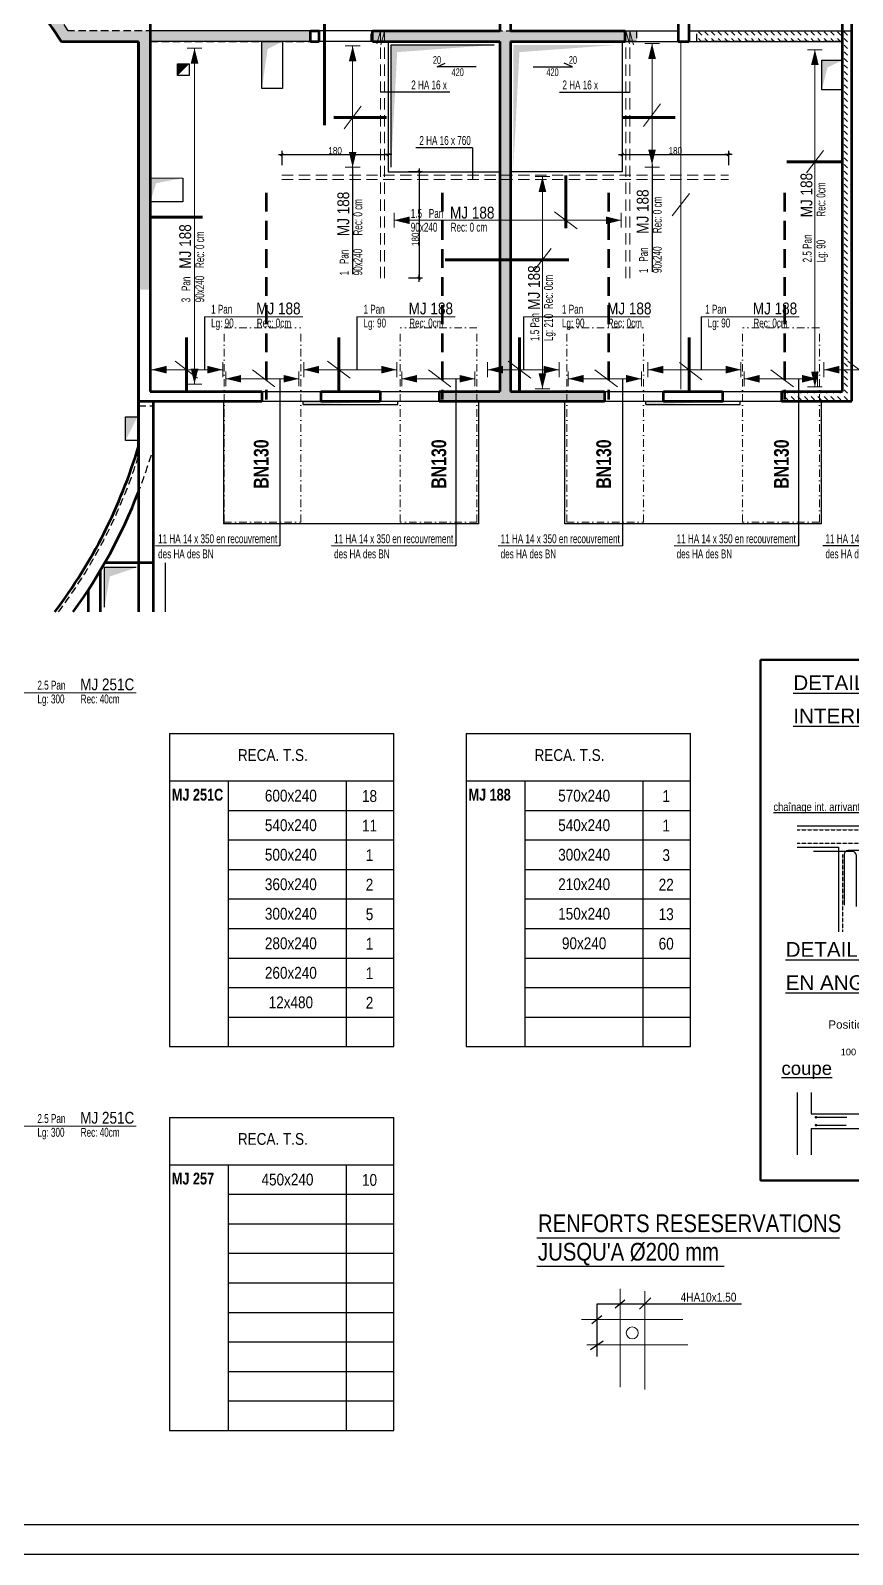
# Model space of a CAD drawing. Header units: millimetres. Extents: x 10483 to 17848, y -43633 to -39433.
# Drawn here: x 14753 to 16144, y -43633 to -41053 of the extents above; entities that cross this region are included whole.
import ezdxf
from ezdxf.enums import TextEntityAlignment as Align

# ---------------------------------------------------------------- set-up
doc = ezdxf.new("R2010")
doc.units = ezdxf.units.MM
for name, pattern in [('CACHE', [9.525, 6.35, -3.175]), ('CACHEX2', [19.05, 12.7, -6.35]), ('TIRETPTX2', [50.8, 25.4, -12.7, 0, -12.7])]:
    doc.linetypes.add(name, pattern=pattern)
for name, color, linetype in [('01-Cad  2', 1, 'Continuous'), ('01_arm', 50, 'Continuous'), ('01_ARMA_INF', 50, 'Continuous'), ('01_linteaux', 2, 'Continuous'), ('01_murs_sup', 2, 'CACHEX2'), ('01_poch_murs', 253, 'Continuous'), ('01_resv', 32, 'Continuous'), ('01_texte', 230, 'Continuous'), ('AA_COTES', 2, 'Continuous')]:
    doc.layers.add(name, color=color, linetype=linetype)
for name, color, linetype, lineweight in [('01_coupés', 2, 'Continuous', 50), ('01_murs_coup', 5, 'Continuous', 60), ('01_poutres', 2, 'Continuous', 18), ('01_tram_axes', 2, 'TIRETPTX2', 9)]:
    doc.layers.add(name, color=color, linetype=linetype, lineweight=lineweight)
doc.styles.add('impact', font='impact.ttf')
doc.styles.add('MATTE_TXT', font='arial.ttf')
doc.styles.add('michel-cote', font='ARIALN.TTF')
doc.styles.add('PATIO', font='ARIALN.TTF')
doc.styles.add('STYLE2', font='ARIALN.TTF')
doc.dimstyles.new('JB50res', dxfattribs={"dimscale": 0.1, "dimtxt": 120, "dimasz": 12, "dimexe": 0.1, "dimexo": 0.1, "dimgap": 0.09, "dimtad": 1, "dimdec": 1, "dimdsep": 46, "dimtxsty": 'STYLE2', "dimblk1": 'BOND_G', "dimblk2": 'BOND_D', "dimsah": 1, "dimcen": 1.5, "dimdle": 0.01, "dimse1": 1, "dimse2": 1, "dimclrd": 4, "dimclre": 2, "dimclrt": 6, "dimazin": 2, "dimtfac": 2.333333, "dimtdec": 1, "dimtix": 1, "dimtmove": 2, "dimatfit": 3, "dimldrblk": 'BOND_G', "dimfxl": 1, "dimtolj": 1, "dimtzin": 0, "dimarcsym": 0})
pattern_1 = [(135, (1486.9405, 7129.7074), (-11.2253202, 9e-16), [7.9375, -7.9375])]

# ---------------------------------------------------------------- blocks, each defined once
blk = doc.blocks.new('BOND_G')
at = {"layer": 'AA_COTES', "color": 0}
for p, q in [((5, 0), (-5, 0)), ((1.8, 1.8), (-1.8, -1.8)), ((0, -5), (0, 15))]:
    blk.add_line(p, q, dxfattribs=at)
blk = doc.blocks.new('BOND_D')
at = {"layer": 'AA_COTES', "color": 0}
for p, q in [((5, 0), (-5, 0)), ((-1.8, -1.8), (1.8, 1.8)), ((0, 5), (0, -15))]:
    blk.add_line(p, q, dxfattribs=at)
blk = doc.blocks.new('*D5456')
at = {"layer": '01_texte', "color": 4, "lineweight": -2, "ltscale": 200, "transparency": 16777216}
blk.add_line((15179.6, -41262.5), (15357.2, -41262.5), dxfattribs=at)
at = {"layer": 'Defpoints', "color": 0, "ltscale": 200, "transparency": 16777216}
for p in [(15358.4, -41262.5), (15178.4, -41285.7), (15358.4, -41285.7)]:
    blk.add_point(p, dxfattribs=at)
at = {"layer": '01_texte', "color": 4, "lineweight": -2, "ltscale": 200, "transparency": 16777216, "xscale": 1.2, "yscale": 1.2, "zscale": 1.2, "rotation": 180}
blk.add_blockref('BOND_G', (15178.4, -41262.5), dxfattribs=at)
at = {"layer": '01_texte', "color": 4, "lineweight": -2, "ltscale": 200, "transparency": 16777216, "xscale": 1.2, "yscale": 1.2, "zscale": 1.2}
blk.add_blockref('BOND_D', (15358.4, -41262.5), dxfattribs=at)
at = {"layer": '01_texte', "color": 6, "ltscale": 200, "transparency": 16777216, "insert": (15268.4, -41256.3), "char_height": 12, "attachment_point": 5, "style": 'STYLE2'}
blk.add_mtext('\\A1;180', dxfattribs=at)
blk = doc.blocks.new('*D5457')
at = {"layer": '01_texte', "color": 4, "lineweight": -2, "ltscale": 200, "transparency": 16777216}
blk.add_line((15755.6, -41262.5), (15933.2, -41262.5), dxfattribs=at)
at = {"layer": 'Defpoints', "color": 0, "ltscale": 200, "transparency": 16777216}
for p in [(15754.4, -41262.5), (15934.4, -41262.5), (15934.4, -41304.9)]:
    blk.add_point(p, dxfattribs=at)
at = {"layer": '01_texte', "color": 4, "lineweight": -2, "ltscale": 200, "transparency": 16777216, "xscale": 1.2, "yscale": 1.2, "zscale": 1.2, "rotation": 180}
blk.add_blockref('BOND_G', (15754.4, -41262.5), dxfattribs=at)
at = {"layer": '01_texte', "color": 4, "lineweight": -2, "ltscale": 200, "transparency": 16777216, "xscale": 1.2, "yscale": 1.2, "zscale": 1.2}
blk.add_blockref('BOND_D', (15934.4, -41262.5), dxfattribs=at)
at = {"layer": '01_texte', "color": 6, "ltscale": 200, "transparency": 16777216, "insert": (15844.4, -41256.3), "char_height": 12, "attachment_point": 5, "style": 'STYLE2'}
blk.add_mtext('\\A1;180', dxfattribs=at)
blk = doc.blocks.new('*D5458')
at = {"layer": '01_texte', "color": 4, "lineweight": -2, "ltscale": 200, "transparency": 16777216}
blk.add_line((15410.4, -41293.3), (15410.4, -41470.9), dxfattribs=at)
at = {"layer": 'Defpoints', "color": 0, "ltscale": 200, "transparency": 16777216}
for p in [(15427, -41292.1), (15352.1, -41472.1), (15410.4, -41472.1)]:
    blk.add_point(p, dxfattribs=at)
at = {"layer": '01_texte', "color": 4, "lineweight": -2, "ltscale": 200, "transparency": 16777216, "xscale": 1.2, "yscale": 1.2, "zscale": 1.2}
for name, p, rotation in [('BOND_G', (15410.4, -41292.1), 90), ('BOND_D', (15410.4, -41472.1), 270)]:
    blk.add_blockref(name, p, dxfattribs=dict(at, rotation=rotation))
at = {"layer": '01_texte', "color": 6, "ltscale": 200, "transparency": 16777216, "insert": (15404.2, -41406.2), "char_height": 12, "attachment_point": 5, "rotation": 90, "style": 'STYLE2'}
blk.add_mtext('\\A1;180', dxfattribs=at)

msp = doc.modelspace()

# ---------------------------------------------------------------- hatches: boundary and pattern name
at = {"layer": '01_murs_sup', "ltscale": 200}
h = msp.add_hatch(dxfattribs=at)
h.set_pattern_fill('DASH', color=256, scale=2.5, angle=135)
h.set_pattern_definition(pattern_1)
h.paths.add_polyline_path([(14955.43, -40454.13), (14935.47, -40454.13), (14935.47, -40875.13), (14955.47, -40875.13)])
h.paths.add_polyline_path([(15897.43, -40296.13), (15718.43, -40296.13), (15718.43, -40312.13), (15897.43, -40312.13)], flags=17)
h.paths.add_polyline_path([(16143.43, -40296.13), (15997.43, -40296.13), (15997.43, -40312.13), (16127.43, -40312.13), (16127.43, -40905.14), (15471.43, -40905.14), (15471.43, -40923.09), (16143.43, -40923.14)])
h.paths.add_polyline_path([(15778.85, -41053.18), (15329.43, -41053.18), (15329.43, -41071.13), (15547.43, -41071.13), (15547.43, -41664.13), (15444.43, -41664.13), (15444.43, -41680.13), (15724.43, -41680.13), (15724.43, -41664.13), (15565.43, -41664.13), (15565.43, -41071.13), (15778.85, -41071.09)])
h.paths.add_polyline_path([(17057.43, -40905.14), (16741.47, -40905.14), (16741.39, -40312.13), (16837.43, -40312.13), (16837.43, -40296.13), (16577.43, -40296.13), (16577.43, -40312.13), (16723.47, -40312.13), (16723.47, -40905.14), (16511.47, -40905.14), (16511.47, -40923.14), (17057.43, -40923.14)])
h = msp.add_hatch(dxfattribs=at)
h.set_pattern_fill('DASH', color=256, scale=2.5, angle=135)
h.set_pattern_definition(pattern_1)
h.paths.add_polyline_path([(15227.33, -41053.13), (14816.42, -41053.13, 0.2561511), (14069.86, -40643.81), (13786.34, -40643.81), (13786.34, -40496.41), (13766.34, -40496.41), (13766.34, -40663.81), (14069.86, -40663.81, -0.2587896), (14804.13, -41071.13), (14935.43, -41071.13), (14935.43, -41491.45), (14955.43, -41491.45), (14955.43, -41071.13), (15227.44, -41071.18)])
h = msp.add_hatch(dxfattribs=at)
h.set_pattern_fill('DASH', color=256, scale=2.5, angle=135)
h.set_pattern_definition(pattern_1)
h.paths.add_polyline_path([(16143.43, -41053.13), (15880.85, -41053.13), (15880.85, -41071.09), (16127.43, -41071.13), (16127.43, -41664.13), (16024.43, -41664.13), (16024.43, -41680.13), (16143.43, -41680.13)])

# ---------------------------------------------------------------- linework, layer by layer
at = {"layer": '01-Cad  2'}
for p, q in [((16798.3, -43583.32, 0.01), (10533.45, -43583.32, -0.3)), ((16798.3, -43633.32, 0.01), (10483.45, -43633.32, -0.3))]:
    msp.add_line(p, q, dxfattribs=at)
at = {"layer": '01_arm', "elevation": -0.05}
for points in [[(16151.05, -42535.96), (16151.05, -42449.77, 0.4026423), (16144.57, -42443.03), (16078.29, -42443.03)], [(16130.71, -42533.63), (16130.71, -42447.45, -0.4026423), (16137.2, -42440.7), (16203.47, -42440.7)]]:
    msp.add_lwpolyline(points, format="xyb", dxfattribs=at)
at = {"layer": '01_ARMA_INF', "linetype": 'CACHE', "lineweight": 0, "ltscale": 4, "const_width": 5, "flags": 128}
for points in [[(15250.23, -40763.13), (15250.23, -41213.13)], [(16033.11, -41274.9), (16125.89, -41274.9)], [(15454.54, -41440.81), (15664.54, -41440.81)], [(15016.55, -41572.5), (15016.55, -41662.5)], [(15274.62, -41572.5), (15274.62, -41662.5)], [(15580.47, -41572.5), (15580.47, -41662.5)], [(15867.76, -41572.5), (15867.76, -41662.5)]]:
    msp.add_lwpolyline(points, dxfattribs=at)
at = {"layer": '01_coupés', "elevation": -0.05}
msp.add_lwpolyline([(15988.85, -42118.32), (16665.47, -42118.32), (16665.47, -42999.97), (15988.85, -42999.97)], close=True, dxfattribs=at)
at = {"layer": '01_linteaux', "ltscale": 0.1}
for p, q in [((15226.43, -41053.13), (14955.43, -41053.13)), ((15331.43, -41053.13), (15241.43, -41053.13)), ((15759.43, -41053.13), (15849.43, -41053.13)), ((15867.43, -41053.13), (16127.43, -41053.13)), ((15226.43, -41071.13), (14955.43, -41071.13)), ((15331.43, -41071.13), (15241.43, -41071.13)), ((15358.43, -41071.13), (15358.43, -41292.13)), ((15754.43, -41071.13), (15754.43, -41292.13)), ((15759.43, -41071.13), (15849.43, -41071.13)), ((15867.43, -41071.13), (16127.43, -41071.13)), ((15358.43, -41292.13), (15547.43, -41292.13)), ((15754.43, -41292.13), (15565.43, -41292.13)), ((15144.43, -41664.13), (15244.43, -41664.13)), ((15344.43, -41664.13), (15444.43, -41664.13)), ((15724.43, -41664.13), (15824.43, -41664.13)), ((15924.43, -41664.13), (16024.43, -41664.13)), ((15079.43, -41680.13), (15079.43, -41888.13)), ((15144.43, -41680.13), (15244.43, -41680.13)), ((15214.43, -41686.13), (15214.43, -41680.13)), ((15214.43, -41686.13), (15374.43, -41686.13)), ((15343.96, -41680.13), (15243.96, -41680.13)), ((15344.43, -41680.13), (15444.43, -41680.13)), ((15374.43, -41686.13), (15374.43, -41680.13)), ((15511.43, -41888.13), (15511.43, -41680.13)), ((15657.43, -41888.13), (15657.43, -41680.13)), ((15724.43, -41680.13), (15824.43, -41680.13)), ((15794.43, -41686.13), (15794.43, -41680.13)), ((15794.43, -41686.13), (15954.43, -41686.13)), ((15924.96, -41680.13), (15824.96, -41680.13)), ((15924.43, -41680.13), (16024.43, -41680.13)), ((15954.43, -41686.13), (15954.43, -41680.13)), ((16091.43, -41680.13), (16091.43, -41888.13)), ((15511.43, -41888.13), (15079.43, -41888.13)), ((16091.43, -41888.13), (15657.43, -41888.13))]:
    msp.add_line(p, q, dxfattribs=at)
at = {"layer": '01_linteaux', "linetype": 'Continuous', "ltscale": 0.05}
msp.add_line((14980.43, -41954.13), (14980.43, -42037.22), dxfattribs=at)
at = {"layer": '01_linteaux', "color": 253}
for p, q in [((14877.35, -41962.14), (14877.35, -42029.38)), ((14931.57, -41962.14), (14877.35, -41962.14))]:
    msp.add_line(p, q, dxfattribs=at)
at = {"layer": '01_linteaux', "linetype": 'CACHEX2', "lineweight": 0, "ltscale": 2, "const_width": 5, "flags": 128}
for points in [[(15265.78, -41200.05), (15355.78, -41200.05)], [(15754.43, -41200.05), (15844.43, -41200.05)], [(15658.94, -41297.86), (15658.94, -41387.86)], [(14954.14, -41368.52), (15044.14, -41368.52)]]:
    msp.add_lwpolyline(points, dxfattribs=at)
at = {"layer": '01_linteaux', "ltscale": 0.1}
for points in [[(15214.43, -41686.13), (15214.43, -41680.13), (15374.43, -41680.13)], [(15794.43, -41686.13), (15794.43, -41680.13), (15954.43, -41680.13)]]:
    msp.add_solid(points, dxfattribs=at)
at = {"layer": '01_linteaux', "color": 253}
for points in [[(14931.57, -41962.14), (14877.35, -41962.14), (14887, -41977.11)], [(14877.35, -41962.14), (14877.35, -42032.01), (14887, -41977.11)]]:
    msp.add_solid(points, dxfattribs=at)
at = {"layer": '01_murs_coup', "ltscale": 0.1}
for p, q in [((16143.43, -41680.13), (16143.43, -40296.13)), ((14955.43, -40923.08), (14955.43, -41664.13)), ((14955.43, -40923.13), (14955.43, -41664.13)), ((15547.43, -40923.13), (15547.43, -41053.13)), ((15565.43, -40923.13), (15565.43, -41053.13)), ((15849.43, -40923.13), (15849.43, -41071.13)), ((15867.43, -40923.13), (15867.43, -41071.13)), ((16127.43, -41664.13), (16127.43, -40923.13)), ((15226.43, -41053.13), (15241.43, -41053.13)), ((15226.43, -41071.13), (15226.43, -41053.13)), ((15241.43, -41071.13), (15241.43, -41053.13)), ((15331.43, -41053.13), (15547.43, -41053.13)), ((15331.43, -41071.13), (15331.43, -41053.13)), ((15565.43, -41053.13), (15759.43, -41053.13)), ((15759.43, -41071.13), (15759.43, -41053.13)), ((15759.43, -41071.13), (15759.43, -41053.13)), ((14935.43, -41072.13), (14804.83, -41072.13)), ((14935.43, -41072.13), (14804.83, -41072.13)), ((14935.43, -41072.13), (14935.43, -41680.13)), ((14935.43, -41774.1), (14935.43, -41072.13)), ((15226.43, -41071.13), (15241.43, -41071.13)), ((15331.43, -41071.13), (15547.43, -41071.13)), ((15547.43, -41071.13), (15547.43, -41664.13)), ((15565.43, -41071.13), (15565.43, -41664.13)), ((15565.43, -41071.13), (15759.43, -41071.13)), ((15849.43, -41071.13), (15867.43, -41071.13)), ((14955.43, -41664.13), (15144.43, -41664.13)), ((15144.43, -41664.13), (15144.43, -41680.13)), ((15244.43, -41664.13), (15344.43, -41664.13)), ((15244.43, -41664.13), (15244.43, -41680.13)), ((15344.43, -41664.13), (15344.43, -41680.13)), ((15444.43, -41664.13), (15547.43, -41664.13)), ((15444.43, -41664.13), (15444.43, -41680.13)), ((15565.43, -41664.13), (15724.43, -41664.13)), ((15724.43, -41664.13), (15724.43, -41680.13)), ((15824.43, -41664.13), (15924.43, -41664.13)), ((15824.43, -41680.13), (15824.43, -41664.13)), ((15924.43, -41664.13), (15924.43, -41680.13)), ((16024.43, -41664.13), (16127.43, -41664.13)), ((16024.43, -41664.13), (16024.43, -41680.13)), ((14935.43, -41680.13), (15144.43, -41680.13)), ((14935.43, -41680.13), (14935.43, -42037.22)), ((14960.43, -41680.13), (14960.43, -42037.22)), ((15244.43, -41680.13), (15344.43, -41680.13)), ((15444.43, -41680.13), (15724.43, -41680.13)), ((15824.43, -41680.13), (15924.43, -41680.13)), ((15825.43, -41680.13), (15925.43, -41680.13)), ((16024.43, -41680.13), (16143.43, -41680.13)), ((14935.43, -41954.13), (14878.32, -41954.13)), ((14960.43, -41954.13), (14935.43, -41954.13)), ((14870.43, -41967.74), (14870.43, -42037.22)), ((14850.43, -41999.99), (14850.43, -42037.22))]:
    msp.add_line(p, q, dxfattribs=at)
at = {"layer": '01_murs_coup', "linetype": 'CACHE', "ltscale": 5}
for p, q in [((15151.37, -41327.51), (15151.37, -41677.51)), ((15449.37, -41327.51), (15449.37, -41677.51)), ((15731.37, -41327.51), (15731.37, -41677.51)), ((16029.37, -41327.51), (16029.37, -41677.51))]:
    msp.add_line(p, q, dxfattribs=at)
at = {"layer": '01_murs_coup', "ltscale": 0.1}
for centre, radius, start, end in [((14069.93, -41529.3), 865.5, 31.88506, 90), ((14086.42, -41503.8), 886, 322.98266, 343.38543), ((14086.42, -41503.8), 911, 324.15924, 338.7414)]:
    msp.add_arc(centre, radius, start, end, dxfattribs=at)
at = {"layer": '01_murs_sup'}
for p, q in [((15227.33, -41053.13), (14816.42, -41053.13)), ((15227.44, -41071.18), (15227.33, -41053.13)), ((15329.43, -41071.13), (15329.43, -41053.18)), ((15329.43, -41053.18), (15778.85, -41053.18)), ((15778.85, -41053.18), (15778.85, -41071.09)), ((15880.85, -41053.13), (16143.43, -41053.13)), ((15880.85, -41071.09), (15880.85, -41053.18)), ((16143.43, -41053.13), (16143.43, -41680.13)), ((14804.13, -41071.13), (14935.43, -41071.13)), ((14935.43, -41071.13), (14935.43, -41680.13)), ((14955.43, -41071.13), (15227.44, -41071.18)), ((14955.43, -41071.13), (14955.43, -41664.13)), ((15547.43, -41071.13), (15329.43, -41071.13)), ((15547.43, -41664.13), (15547.43, -41071.13)), ((15778.85, -41071.09), (15565.43, -41071.13)), ((15565.43, -41071.13), (15565.43, -41664.13)), ((16127.43, -41071.13), (15880.85, -41071.09)), ((16127.43, -41664.13), (16127.43, -41071.13)), ((15144.43, -41664.13), (14955.43, -41664.13)), ((15144.43, -41664.13), (15144.43, -41680.13)), ((15444.43, -41680.13), (15444.43, -41664.13)), ((15444.43, -41664.13), (15547.43, -41664.13)), ((15565.43, -41664.13), (15724.43, -41664.13)), ((15724.43, -41664.13), (15724.43, -41680.13)), ((16024.43, -41680.13), (16024.43, -41664.13)), ((16024.43, -41664.13), (16127.43, -41664.13)), ((14935.35, -41774.1), (14935.35, -41688.13)), ((14935.35, -41688.13), (14960.43, -41688.13)), ((15144.43, -41680.13), (14935.43, -41680.13)), ((15724.43, -41680.13), (15444.43, -41680.13)), ((16143.43, -41680.13), (16024.43, -41680.13))]:
    msp.add_line(p, q, dxfattribs=at)
for centre, radius, start, end in [((14069.86, -41529.3), 885.5, 32.53016, 90), ((14069.86, -41529.3), 865.5, 31.96306, 90), ((14086.34, -41503.8), 891, 323.22473, 342.3403), ((14086.34, -41503.8), 911, 324.15924, 343.63495)]:
    msp.add_arc(centre, radius, start, end, dxfattribs=at)
at = {"layer": '01_poch_murs', "ltscale": 200}
for p, q in [((15363.21, -41284.15), (15363.21, -41077.18)), ((15363.21, -41077.18), (15537.55, -41077.18))]:
    msp.add_line(p, q, dxfattribs=at)
for points in [[(15363.21, -41284.15), (15363.21, -41077.18), (15373.46, -41089.32)], [(15363.21, -41077.18), (15537.55, -41077.18), (15373.46, -41089.32)], [(15570.21, -41284.15), (15570.21, -41077.17), (15580.46, -41089.32)], [(15570.21, -41077.17), (15744.55, -41077.18), (15580.46, -41089.32)]]:
    msp.add_solid(points, dxfattribs=at)
at = {"layer": '01_poutres'}
for p, q in [((15751.1, -43183.54, -0.05), (15751.1, -43349.91, -0.05)), ((15792.71, -43187.32, -0.05), (15792.71, -43353.69, -0.05)), ((15685.53, -43235.21, -0.05), (15857.02, -43235.21, -0.05)), ((15694.36, -43278.07, -0.05), (15865.84, -43278.07, -0.05))]:
    msp.add_line(p, q, dxfattribs=at)
msp.add_circle((15771.44, -43258.05, -0.05), 10, dxfattribs=at)
at = {"layer": '01_resv', "ltscale": 200}
for p, q in [((15144.43, -41071.13), (15179.43, -41071.13)), ((15144.43, -41151.13), (15144.43, -41071.13)), ((15179.43, -41071.13), (15179.43, -41151.13)), ((15001.28, -41129.13), (15001.28, -41109.13)), ((15001.28, -41109.13), (15021.28, -41109.13)), ((15021.28, -41109.13), (15021.28, -41129.13)), ((16092.43, -41153.13), (16092.43, -41103.13)), ((16092.43, -41103.13), (16127.43, -41103.13)), ((16127.43, -41103.13), (16127.43, -41153.13)), ((15021.28, -41129.13), (15001.28, -41129.13)), ((15179.43, -41151.13), (15144.43, -41151.13)), ((16127.43, -41153.13), (16092.43, -41153.13)), ((14955.43, -41302.13), (15010.43, -41302.63)), ((14955.43, -41342.63), (14955.43, -41302.13)), ((15010.43, -41302.63), (15010.43, -41342.63)), ((15010.43, -41342.63), (14955.43, -41342.63)), ((14913.61, -41747.13), (14913.61, -41707.13)), ((14913.61, -41707.13), (14933.61, -41707.13)), ((14933.61, -41707.13), (14933.61, -41747.13)), ((14933.61, -41747.13), (14913.61, -41747.13))]:
    msp.add_line(p, q, dxfattribs=at)
for points in [[(15144.43, -41151.13), (15144.43, -41071.13), (15154.13, -41083.9)], [(15144.43, -41071.13), (15179.43, -41071.13), (15154.13, -41083.9)], [(15001.28, -41129.13), (15001.28, -41109.13), (15021.28, -41109.13)], [(16092.43, -41153.13), (16092.43, -41103.13), (16102.08, -41115.23)], [(16092.43, -41103.13), (16127.43, -41103.13), (16102.08, -41115.23)], [(14955.43, -41342.63), (14955.43, -41302.13), (14965.28, -41311.3)], [(14955.43, -41302.13), (15010.43, -41302.63), (14965.28, -41311.3)], [(14913.61, -41747.13), (14913.61, -41707.13), (14933.61, -41707.13)]]:
    msp.add_solid(points, dxfattribs=at)
at = {"layer": '01_texte', "linetype": 'Continuous', "lineweight": 0}
for p, q in [((15345.12, -41053.98), (15339.01, -41075.41)), ((15352.09, -41054.34), (15345.97, -41076.93)), ((15760.42, -41053.98), (15766.54, -41075.41)), ((15767.39, -41054.34), (15773.5, -41076.93)), ((15042.81, -41082.53), (15017.85, -41082.53)), ((15030.33, -41082.53), (15030.33, -41651.37)), ((15310.56, -41078.65), (15285.6, -41078.65)), ((15298.08, -41078.65), (15298.08, -41284.25)), ((15817.47, -41074.71), (15792.51, -41074.71)), ((15804.99, -41074.71), (15804.99, -41280.31)), ((15853.63, -41660), (15853.63, -41074.24)), ((16068.27, -41085.17), (16093.23, -41085.17)), ((16080.75, -41656.21), (16080.75, -41085.17)), ((15283.58, -41219.09), (15312.59, -41181.02)), ((15790.49, -41215.15), (15819.5, -41177.08)), ((16066.25, -41293.93), (16095.26, -41255.86)), ((15310.56, -41284.25), (15285.6, -41284.25)), ((15817.47, -41284.25), (15792.51, -41284.25)), ((15606.92, -41299.96), (15631.88, -41299.96)), ((15619.4, -41659.37), (15619.4, -41299.96)), ((15839.13, -41366.69), (15868.14, -41328.62)), ((15368.49, -41386.53), (15368.49, -41361.57)), ((15639.91, -41359.54), (15677.98, -41388.55)), ((15752.92, -41386.53), (15752.92, -41361.57)), ((15752.92, -41374.05), (15368.49, -41374.05)), ((15604.9, -41459.85), (15633.91, -41421.78)), ((15047.25, -41537.7), (15213.53, -41537.7)), ((15305.33, -41537.7), (15471.61, -41537.7)), ((15587.17, -41537.7), (15801.04, -41537.7)), ((15888.09, -41537.7), (16054.37, -41537.7)), ((14957.06, -41614.51), (14957.06, -41639.47)), ((14997.51, -41612.49), (15035.58, -41641.49)), ((15078.01, -41614.51), (15078.01, -41639.47)), ((15215.13, -41614.51), (15215.13, -41639.47)), ((15255.59, -41612.49), (15293.66, -41641.49)), ((15372.82, -41614.51), (15372.82, -41639.47)), ((15526.57, -41614.51), (15526.57, -41639.47)), ((15561.43, -41612.49), (15599.5, -41641.49)), ((15647.52, -41614.51), (15647.52, -41639.47)), ((15797.9, -41614.51), (15797.9, -41639.47)), ((15851.38, -41615.13), (15889.45, -41644.14)), ((15955.58, -41614.51), (15955.58, -41639.47)), ((16096.13, -41614.51), (16096.13, -41639.47)), ((16136.59, -41612.49), (16174.66, -41641.49)), ((14957.06, -41626.99), (15078.01, -41626.99)), ((15042.81, -41651.37), (15017.85, -41651.37)), ((15083.2, -41629.88), (15083.2, -41654.84)), ((15083.2, -41642.36), (15207.13, -41642.36)), ((15128.24, -41627.31), (15166.31, -41656.32)), ((15207.13, -41629.88), (15207.13, -41654.84)), ((15215.13, -41626.99), (15372.82, -41626.99)), ((15381.2, -41629.88), (15381.2, -41654.84)), ((15381.2, -41642.36), (15505.13, -41642.36)), ((15426.24, -41627.31), (15464.31, -41656.32)), ((15505.13, -41629.88), (15505.13, -41654.84)), ((15526.57, -41626.99), (15647.52, -41626.99)), ((15663.2, -41629.88), (15663.2, -41654.84)), ((15663.2, -41642.36), (15787.13, -41642.36)), ((15708.24, -41627.31), (15746.31, -41656.32)), ((15787.13, -41629.88), (15787.13, -41654.84)), ((15797.9, -41626.99), (15955.58, -41626.99)), ((15961.2, -41629.88), (15961.2, -41654.84)), ((15961.2, -41642.36), (16085.13, -41642.36)), ((16006.24, -41627.31), (16044.31, -41656.32)), ((16085.13, -41629.88), (16085.13, -41654.84)), ((16096.13, -41626.99), (16201.24, -41626.99)), ((15606.92, -41659.37), (15631.88, -41659.37)), ((16068.27, -41656.21), (16093.23, -41656.21)), ((14655.87, -42174.3), (14931.35, -42174.3)), ((14655.87, -42908.08), (14931.35, -42908.08))]:
    msp.add_line(p, q, dxfattribs=at)
at = {"layer": '01_texte', "linetype": 'CACHE', "lineweight": 0, "ltscale": 3}
for p, q in [((15345.14, -41472.13), (15345.12, -41053.98)), ((15352.11, -41472.13), (15352.09, -41054.34)), ((15760.44, -41472.13), (15760.42, -41053.98)), ((15767.41, -41472.13), (15767.39, -41054.34)), ((15178.43, -41297.48), (15934.43, -41297.48)), ((15178.43, -41304.86), (15934.43, -41304.85))]:
    msp.add_line(p, q, dxfattribs=at)
at = {"layer": '01_texte'}
for p, q in [((15441.07, -41114), (15454.89, -41108.17)), ((15670.07, -41114), (15656.25, -41108.17)), ((15507.16, -41114), (15441.07, -41114)), ((15603.98, -41114), (15670.07, -41114)), ((16050.57, -42399.27, -0.05), (16223.17, -42399.27, -0.05)), ((16050.57, -42435.27, -0.05), (16120.63, -42435.27, -0.05)), ((16120.63, -42435.27, -0.05), (16120.63, -42578.68, -0.05)), ((16050.43, -42850.9, -0.05), (16050.43, -42956.69, -0.05)), ((16074.68, -42850.9, -0.05), (16074.68, -42887.27, -0.05)), ((16074.68, -42887.27, -0.05), (16155.52, -42887.27, -0.05)), ((16074.68, -42911.88, -0.05), (16155.52, -42911.88, -0.05)), ((16074.68, -42911.88, -0.05), (16074.68, -42956.69, -0.05)), ((16082.61, -42892.87, -0.05), (16134.79, -42892.87, -0.05)), ((16082.61, -42906.27, -0.05), (16133.89, -42906.27, -0.05))]:
    msp.add_line(p, q, dxfattribs=at)
at = {"layer": '01_texte', "ltscale": 5}
for p, q in [((15462.57, -41157.05), (15345.13, -41157.05)), ((15648.57, -41157.05), (15767.39, -41157.05)), ((15501.11, -41251.08), (15404.85, -41251.08)), ((14964.39, -41924.47), (15174.77, -41925.01)), ((15262.39, -41924.47), (15472.77, -41925.01)), ((15544.39, -41924.47), (15754.77, -41925.01)), ((15842.39, -41924.47), (16052.77, -41925.01)), ((16094.4, -41924.47), (16304.77, -41925.01))]:
    msp.add_line(p, q, dxfattribs=at)
at = {"layer": '01_texte', "ltscale": 200}
for p, q in [((15501.11, -41251.08), (15501.11, -41304.86)), ((15298.08, -41284.25), (15298.08, -41465.27)), ((15804.99, -41280.31), (15804.99, -41461.33)), ((15047.25, -41537.7), (15047.25, -41626.99)), ((15305.33, -41537.7), (15305.33, -41626.99)), ((15587.17, -41537.7), (15587.17, -41626.99)), ((15888.09, -41537.7), (15888.09, -41626.99)), ((15174.77, -41642.36), (15174.77, -41925.01)), ((15472.77, -41642.36), (15472.77, -41925.01)), ((15754.77, -41642.36), (15754.77, -41925.01)), ((16052.77, -41642.36), (16052.77, -41925.01))]:
    msp.add_line(p, q, dxfattribs=at)
at = {"layer": '01_texte', "ltscale": 30}
for p, q in [((14987.73, -42243.31), (15367.73, -42243.31)), ((14987.73, -42243.31), (14987.73, -42773.31)), ((15367.73, -42323.31), (15367.73, -42243.31)), ((15490.06, -42243.31), (15870.06, -42243.31)), ((15490.06, -42243.31), (15490.06, -42773.31)), ((15870.06, -42323.31), (15870.06, -42243.31)), ((14987.73, -42323.31), (15367.73, -42323.31)), ((15087.73, -42773.31), (15087.73, -42323.31)), ((15287.73, -42773.31), (15287.73, -42323.31)), ((15367.73, -42773.31), (15367.73, -42323.31)), ((15490.06, -42323.31), (15870.06, -42323.31)), ((15590.06, -42773.31), (15590.06, -42323.31)), ((15790.06, -42773.31), (15790.06, -42323.31)), ((15870.06, -42773.31), (15870.06, -42323.31)), ((15087.73, -42373.31), (15367.73, -42373.31)), ((15590.06, -42373.31), (15870.06, -42373.31)), ((15087.73, -42423.31), (15367.73, -42423.31)), ((15590.06, -42423.31), (15870.06, -42423.31)), ((15087.73, -42773.31), (15087.73, -42473.31)), ((15087.73, -42473.31), (15367.73, -42473.31)), ((15287.73, -42773.31), (15287.73, -42473.31)), ((15367.73, -42773.31), (15367.73, -42473.31)), ((15590.06, -42773.31), (15590.06, -42473.31)), ((15590.06, -42473.31), (15870.06, -42473.31)), ((15790.06, -42773.31), (15790.06, -42473.31)), ((15870.06, -42773.31), (15870.06, -42473.31)), ((15087.73, -42523.31), (15367.73, -42523.31)), ((15590.06, -42523.31), (15870.06, -42523.31)), ((15087.73, -42573.31), (15367.73, -42573.31)), ((15590.06, -42573.31), (15870.06, -42573.31)), ((15087.73, -42623.31), (15367.73, -42623.31)), ((15590.06, -42623.31), (15870.06, -42623.31)), ((15087.73, -42673.31), (15367.73, -42673.31)), ((15590.06, -42673.31), (15870.06, -42673.31)), ((15087.73, -42723.31), (15367.73, -42723.31)), ((15590.06, -42723.31), (15870.06, -42723.31)), ((14987.73, -42773.31), (15367.73, -42773.31)), ((15087.73, -42773.31), (15367.73, -42773.31)), ((15490.06, -42773.31), (15870.06, -42773.31)), ((15590.06, -42773.31), (15870.06, -42773.31)), ((14987.73, -42893.3), (15367.73, -42893.3)), ((14987.73, -42893.3), (14987.73, -43423.3)), ((15367.73, -42973.3), (15367.73, -42893.3)), ((14987.73, -42973.3), (15367.73, -42973.3)), ((15087.73, -43423.3), (15087.73, -42973.3)), ((15287.73, -43423.3), (15287.73, -42973.3)), ((15367.73, -43423.3), (15367.73, -42973.3)), ((15087.73, -43023.3), (15367.73, -43023.3)), ((15087.73, -43073.3), (15367.73, -43073.3)), ((15610.19, -43097.03, -0.05), (16122.46, -43097.03, -0.05)), ((15087.73, -43423.3), (15087.73, -43123.3)), ((15087.73, -43123.3), (15367.73, -43123.3)), ((15287.73, -43423.3), (15287.73, -43123.3)), ((15367.73, -43423.3), (15367.73, -43123.3)), ((15610.19, -43145.19, -0.05), (15927.22, -43145.19, -0.05)), ((15087.73, -43173.3), (15367.73, -43173.3)), ((15802.8, -43198.72, -0.05), (15783.88, -43217.62, -0.05)), ((15087.73, -43223.3), (15367.73, -43223.3)), ((15712.13, -43298.29, -0.05), (15712.13, -43208.8, -0.05)), ((15712.13, -43208.8, -0.05), (15956.54, -43208.8, -0.05)), ((15758.78, -43202.5, -0.05), (15742.39, -43216.36, -0.05)), ((15719.7, -43228.97, -0.05), (15703.3, -43242.83, -0.05)), ((15087.73, -43273.3), (15367.73, -43273.3)), ((15722.22, -43271.82, -0.05), (15700.78, -43286.94, -0.05)), ((15087.73, -43323.3), (15367.73, -43323.3)), ((15087.73, -43373.3), (15367.73, -43373.3)), ((14987.73, -43423.3), (15367.73, -43423.3)), ((15087.73, -43423.3), (15367.73, -43423.3))]:
    msp.add_line(p, q, dxfattribs=at)
at = {"layer": '01_texte', "linetype": 'CACHE', "ltscale": 0.03}
for p, q in [((16050.57, -42406.02, -0.05), (16223.17, -42406.02, -0.05)), ((16050.57, -42428.52, -0.05), (16223.17, -42428.52, -0.05)), ((16127.38, -42448.1, -0.05), (16127.38, -42578.68, -0.05))]:
    msp.add_line(p, q, dxfattribs=at)
at = {"layer": '01_texte', "const_width": 2.25, "elevation": -0.05}
for points in [[(16081.49, -42892.87, 1), (16083.74, -42892.87, 1)], [(16081.49, -42906.27, -1), (16083.74, -42906.27, -1)]]:
    msp.add_lwpolyline(points, format="xyb", close=True, dxfattribs=at)
at = {"layer": '01_texte', "linetype": 'Continuous', "lineweight": 0}
for points in [[(15030.33, -41082.53), (15023.87, -41108.62), (15030.33, -41108.62)], [(15030.33, -41082.53), (15036.79, -41108.62), (15030.33, -41108.62)], [(15298.08, -41078.65), (15291.62, -41104.74), (15298.08, -41104.74)], [(15298.08, -41078.65), (15304.54, -41104.74), (15298.08, -41104.74)], [(15804.99, -41074.71), (15798.53, -41100.8), (15804.99, -41100.8)], [(15804.99, -41074.71), (15811.45, -41100.8), (15804.99, -41100.8)], [(16080.75, -41085.17), (16074.29, -41111.26), (16080.75, -41111.26)], [(16080.75, -41085.17), (16087.21, -41111.26), (16080.75, -41111.26)], [(15298.08, -41284.25), (15291.62, -41258.15), (15298.08, -41258.15)], [(15298.08, -41284.25), (15304.54, -41258.15), (15298.08, -41258.15)], [(15804.99, -41280.31), (15798.53, -41254.21), (15804.99, -41254.21)], [(15804.99, -41280.31), (15811.45, -41254.21), (15804.99, -41254.21)], [(15619.4, -41299.96), (15612.94, -41326.06), (15619.4, -41326.06)], [(15619.4, -41299.96), (15625.86, -41326.06), (15619.4, -41326.06)], [(15368.49, -41374.05), (15394.59, -41367.59), (15394.59, -41374.05)], [(15752.92, -41374.05), (15726.83, -41367.59), (15726.83, -41374.05)], [(15368.49, -41374.05), (15394.59, -41380.51), (15394.59, -41374.05)], [(15752.92, -41374.05), (15726.83, -41380.51), (15726.83, -41374.05)], [(14957.06, -41626.99), (14983.15, -41620.53), (14983.15, -41626.99)], [(15030.33, -41651.37), (15023.87, -41625.27), (15030.33, -41625.27)], [(15030.33, -41651.37), (15036.79, -41625.27), (15030.33, -41625.27)], [(15078.01, -41626.99), (15051.91, -41620.53), (15051.91, -41626.99)], [(15215.13, -41626.99), (15241.23, -41620.53), (15241.23, -41626.99)], [(15372.82, -41626.99), (15346.72, -41620.53), (15346.72, -41626.99)], [(15526.57, -41626.99), (15552.67, -41620.53), (15552.67, -41626.99)], [(15647.52, -41626.99), (15621.43, -41620.53), (15621.43, -41626.99)], [(15797.9, -41626.99), (15823.99, -41620.53), (15823.99, -41626.99)], [(15955.58, -41626.99), (15929.49, -41620.53), (15929.49, -41626.99)], [(16096.13, -41626.99), (16122.23, -41620.53), (16122.23, -41626.99)], [(14957.06, -41626.99), (14983.15, -41633.45), (14983.15, -41626.99)], [(15078.01, -41626.99), (15051.91, -41633.45), (15051.91, -41626.99)], [(15083.2, -41642.36), (15109.29, -41635.9), (15109.29, -41642.36)], [(15083.2, -41642.36), (15109.29, -41648.82), (15109.29, -41642.36)], [(15207.13, -41642.36), (15181.03, -41635.9), (15181.03, -41642.36)], [(15207.13, -41642.36), (15181.03, -41648.82), (15181.03, -41642.36)], [(15215.13, -41626.99), (15241.23, -41633.45), (15241.23, -41626.99)], [(15372.82, -41626.99), (15346.72, -41633.45), (15346.72, -41626.99)], [(15381.2, -41642.36), (15407.29, -41635.9), (15407.29, -41642.36)], [(15381.2, -41642.36), (15407.29, -41648.82), (15407.29, -41642.36)], [(15505.13, -41642.36), (15479.03, -41635.9), (15479.03, -41642.36)], [(15505.13, -41642.36), (15479.03, -41648.82), (15479.03, -41642.36)], [(15526.57, -41626.99), (15552.67, -41633.45), (15552.67, -41626.99)], [(15619.4, -41659.37), (15612.94, -41633.27), (15619.4, -41633.27)], [(15619.4, -41659.37), (15625.86, -41633.27), (15619.4, -41633.27)], [(15647.52, -41626.99), (15621.43, -41633.45), (15621.43, -41626.99)], [(15663.2, -41642.36), (15689.29, -41635.9), (15689.29, -41642.36)], [(15663.2, -41642.36), (15689.29, -41648.82), (15689.29, -41642.36)], [(15787.13, -41642.36), (15761.03, -41635.9), (15761.03, -41642.36)], [(15787.13, -41642.36), (15761.03, -41648.82), (15761.03, -41642.36)], [(15797.9, -41626.99), (15823.99, -41633.45), (15823.99, -41626.99)], [(15955.58, -41626.99), (15929.49, -41633.45), (15929.49, -41626.99)], [(15961.2, -41642.36), (15987.29, -41635.9), (15987.29, -41642.36)], [(15961.2, -41642.36), (15987.29, -41648.82), (15987.29, -41642.36)], [(16085.13, -41642.36), (16059.03, -41635.9), (16059.03, -41642.36)], [(16085.13, -41642.36), (16059.03, -41648.82), (16059.03, -41642.36)], [(16080.75, -41656.21), (16074.29, -41630.11), (16080.75, -41630.11)], [(16080.75, -41656.21), (16087.21, -41630.11), (16080.75, -41630.11)], [(16096.13, -41626.99), (16122.23, -41633.45), (16122.23, -41626.99)]]:
    msp.add_solid(points, dxfattribs=at)
at = {"layer": '01_tram_axes', "ltscale": 0.5}
for p, q in [((15080.43, -41556.13), (15210.43, -41556.13)), ((15080.43, -41885.13), (15080.43, -41556.13)), ((15210.43, -41885.13), (15210.43, -41556.13)), ((15508.43, -41556.13), (15378.43, -41556.13)), ((15378.43, -41885.13), (15378.43, -41556.13)), ((15508.43, -41885.13), (15508.43, -41556.13)), ((15660.43, -41556.13), (15790.43, -41556.13)), ((15660.43, -41885.13), (15660.43, -41556.13)), ((15790.43, -41885.13), (15790.43, -41556.13)), ((16088.43, -41556.13), (15958.43, -41556.13)), ((15958.43, -41885.13), (15958.43, -41556.13)), ((16088.43, -41885.13), (16088.43, -41556.13)), ((15080.43, -41885.13), (15210.43, -41885.13)), ((15508.43, -41885.13), (15378.43, -41885.13)), ((15660.43, -41885.13), (15790.43, -41885.13)), ((16088.43, -41885.13), (15958.43, -41885.13))]:
    msp.add_line(p, q, dxfattribs=at)

# ---------------------------------------------------------------- texts
at = {"layer": '01_texte', "ltscale": 5, "style": 'PATIO', "width": 0.8}
for s, height, p in [('20', 13, (15433.97, -41109.05)), ('20', 13, (15664.18, -41109.05)), ('420', 13, (15465.58, -41129.8)), ('420', 13, (15626.13, -41129.8)), ('2 HA 16 x', 15, (15397.24, -41152.35)), ('2 HA 16 x', 15, (15653.24, -41152.35)), ('2 HA 16 x 760', 15, (15411.03, -41246.37)), ('1.5   Pan', 15, (15396.46, -41369.92)), ('90x240', 15, (15396.46, -41393.25)), ('Rec: 0 cm', 15, (15463.96, -41393.25)), ('1 Pan', 15, (15058.36, -41532.16)), ('1 Pan', 15, (15316.44, -41532.16)), ('1 Pan', 15, (15652.46, -41532.16)), ('1 Pan', 15, (15894.95, -41532.16)), ('Lg: 90', 15, (15058.36, -41555.5)), ('Rec: 0cm', 15, (15135.76, -41555.5)), ('Lg: 90', 15, (15316.44, -41555.5)), ('Rec: 0cm', 15, (15393.83, -41555.5)), ('Lg: 90', 15, (15652.46, -41555.5)), ('Rec: 0cm', 15, (15729.86, -41555.5)), ('Lg: 90', 15, (15899.2, -41555.5)), ('Rec: 0cm', 15, (15976.6, -41555.5)), ('11 HA 14 x 350 en recouvrement', 15, (14968.63, -41920.81)), ('11 HA 14 x 350 en recouvrement', 15, (15266.63, -41920.81)), ('11 HA 14 x 350 en recouvrement', 15, (15548.63, -41920.81)), ('11 HA 14 x 350 en recouvrement', 15, (15846.63, -41920.81)), ('11 HA 14 x 350 en recouvrement', 15, (16098.63, -41920.81)), ('des HA des BN', 15, (14968.63, -41946.46)), ('des HA des BN', 15, (15266.63, -41946.46)), ('des HA des BN', 15, (15548.63, -41946.46)), ('des HA des BN', 15, (15846.63, -41946.46)), ('des HA des BN', 15, (16098.63, -41946.46)), ('2.5 Pan', 15, (14764.32, -42168.77)), ('Lg: 300', 15, (14764.32, -42192.1)), ('Rec: 40cm', 15, (14837.65, -42192.1)), ('2.5 Pan', 15, (14764.32, -42902.54)), ('Lg: 300', 15, (14764.32, -42925.88)), ('Rec: 40cm', 15, (14837.65, -42925.88))]:
    msp.add_text(s, height=height, dxfattribs=at).set_placement(p)
at = {"layer": '01_texte', "ltscale": 5, "style": 'PATIO'}
for p in [(16076.43, -41368.95), (15292.25, -41400.85), (15799.16, -41396.91), (15024.49, -41455.9), (15615.08, -41525.51)]:
    msp.add_text('MJ 188', height=20, rotation=90, dxfattribs=at).set_placement(p)
at = {"layer": '01_texte', "ltscale": 5, "style": 'PATIO', "width": 0.8}
for s, p in [('Rec: 0cm', (16098.55, -41367.95)), ('Rec: 0 cm', (15314.38, -41399.85)), ('Rec: 0 cm', (15821.29, -41395.91)), ('Rec: 0 cm', (15046.62, -41454.9)), ('90x240', (15821.29, -41463.41)), ('2.5 Pan', (16075.22, -41445.35)), ('Lg: 90', (16098.55, -41445.35)), ('1   Pan', (15291.04, -41467.35)), ('90x240', (15314.38, -41467.35)), ('1   Pan', (15797.95, -41463.41)), ('3   Pan', (15023.29, -41513)), ('90x240', (15046.62, -41513)), ('Rec: 0cm', (15637.21, -41524.51)), ('1.5 Pan', (15613.87, -41578.58)), ('Lg: 210', (15637.21, -41578.58))]:
    msp.add_text(s, height=15, rotation=90, dxfattribs=at).set_placement(p)
at = {"layer": '01_texte', "ltscale": 5, "style": 'PATIO'}
for s, p in [('MJ 188', (15462.97, -41371.13)), ('MJ 188', (15134.76, -41533.37)), ('MJ 188', (15392.84, -41533.37)), ('MJ 188', (15728.86, -41533.37)), ('MJ 188', (15975.6, -41533.37)), ('MJ 251C', (14836.66, -42169.97)), ('MJ 251C', (14836.66, -42903.75))]:
    msp.add_text(s, height=20, dxfattribs=at).set_placement(p)
at = {"layer": '01_texte', "style": 'impact'}
for p in [(15163.16, -41786.85), (15464.04, -41786.85), (15743.16, -41786.85), (16044.04, -41786.85)]:
    msp.add_text('BN130', height=25, rotation=90, dxfattribs=at).set_placement(p, align=Align.BOTTOM_CENTER)
at = {"layer": '01_texte', "style": 'MATTE_TXT'}
for s, height, p in [("%%UDETAIL D'ABOUTS DE CHAINAGES", 25, (16044.17, -42169.63, -0.05)), ('%%UINTERIEURS:', 25, (16044.17, -42225.88, -0.05)), ("%%UDETAIL D'ABOUTS DE CHAINAGES", 25, (16031.18, -42621.21, -0.05)), ('%%UEN ANGLE SUR FACADES:', 25, (16031.18, -42677.46, -0.05)), ('%%ucoupe', 22.5, (16024.14, -42821.13, -0.05))]:
    msp.add_text(s, height=height, dxfattribs=at).set_placement(p)
at = {"layer": '01_texte', "ltscale": 30}
for s, height, style, p in [('RECA. T.S.', 20, 'michel-cote', (15103.74, -42289.6)), ('RECA. T.S.', 20, 'michel-cote', (15606.07, -42289.6)), ('MJ 251C', 20, 'impact', (14991.87, -42356.74)), ('MJ 188', 20, 'impact', (15494.2, -42356.74)), ('RECA. T.S.', 20, 'michel-cote', (15103.74, -42939.58)), ('MJ 257', 20, 'impact', (14991.87, -43006.72)), ('RENFORTS RESESERVATIONS ', 30, 'michel-cote', (15611.88, -43087.45, -0.05)), ("JUSQU'A %%C200 mm", 30, 'michel-cote', (15611.88, -43135.61, -0.05)), ('4HA10x1.50', 15, 'michel-cote', (15853.36, -43205.12, -0.05))]:
    msp.add_text(s, height=height, dxfattribs=dict(at, style=style)).set_placement(p)
at = {"layer": '01_texte', "ltscale": 30, "style": 'STYLE2'}
for s, p in [('600x240', (15193.42, -42348.31)), ('18', (15326.65, -42348.99)), ('570x240', (15690.06, -42348.31)), ('1', (15828.98, -42348.99)), ('540x240', (15193.42, -42398.31)), ('11', (15326.65, -42398.99)), ('540x240', (15690.06, -42398.31)), ('1', (15828.98, -42398.99)), ('500x240', (15193.42, -42448.31)), ('1', (15326.65, -42448.99)), ('300x240', (15690.06, -42448.31)), ('3', (15828.98, -42448.99)), ('360x240', (15193.42, -42498.31)), ('2', (15326.65, -42498.99)), ('210x240', (15690.06, -42498.31)), ('22', (15828.98, -42498.99)), ('300x240', (15193.42, -42548.31)), ('5', (15326.65, -42548.99)), ('150x240', (15690.06, -42548.31)), ('13', (15828.98, -42548.99)), ('280x240', (15193.42, -42598.31)), ('1', (15326.65, -42598.99)), ('90x240', (15690.06, -42598.31)), ('60', (15828.98, -42598.99)), ('260x240', (15193.42, -42648.31)), ('1', (15326.65, -42648.99)), ('12x480', (15193.42, -42698.31)), ('2', (15326.65, -42698.99)), ('450x240', (15187.73, -42998.3)), ('10', (15326.65, -42998.97))]:
    msp.add_text(s, height=20, dxfattribs=at).set_placement(p, align=Align.MIDDLE_CENTER)
at = {"layer": '01_texte', "style": 'MATTE_TXT', "width": 0.8}
msp.add_text('%%Uchaînage int. arrivant sur mur de façade', height=14.0625, dxfattribs=at).set_placement((16010.64, -42374.3, -0.05))
at = {"layer": '01_texte', "style": 'MATTE_TXT'}
msp.add_text('100', height=11.25, dxfattribs=at).set_placement((16150.64, -42787.97, -0.05), align=Align.RIGHT)
at = {"layer": '01_texte', "insert": (16103.51, -42728.87, -0.05), "char_height": 14.0625, "width": 444.6509, "attachment_point": 1, "style": 'MATTE_TXT'}
msp.add_mtext("Position des équerres d'angles dans dalle 2 HA 14 x ", dxfattribs=at)

# ---------------------------------------------------------------- dimensions: what is measured, and where the dimension line sits
at = {"layer": '01_texte', "ltscale": 200}
for base, p1, p2, picture, middle in [((15358.43, -41262.47), (15178.43, -41285.74), (15358.43, -41285.74), '*D5456', (15268.43, -41256.33)), ((15934.43, -41262.47), (15754.43, -41262.47), (15934.43, -41304.85), '*D5457', (15844.43, -41256.33))]:
    dim = msp.add_linear_dim(base=base, p1=p1, p2=p2, dimstyle='JB50res', dxfattribs=at)
    dim.commit()
    dim.dimension.update_dxf_attribs({"geometry": picture, "text_midpoint": middle})
dim = msp.add_linear_dim(base=(15410.37, -41472.13), p1=(15426.99, -41292.13), p2=(15352.11, -41472.13), angle=90, dimstyle='JB50res', dxfattribs=at)
dim.commit()
dim.dimension.update_dxf_attribs({"geometry": '*D5458', "text_midpoint": (15404.24, -41406.21), "dimtype": 160})

doc.saveas('drawing.dxf')
